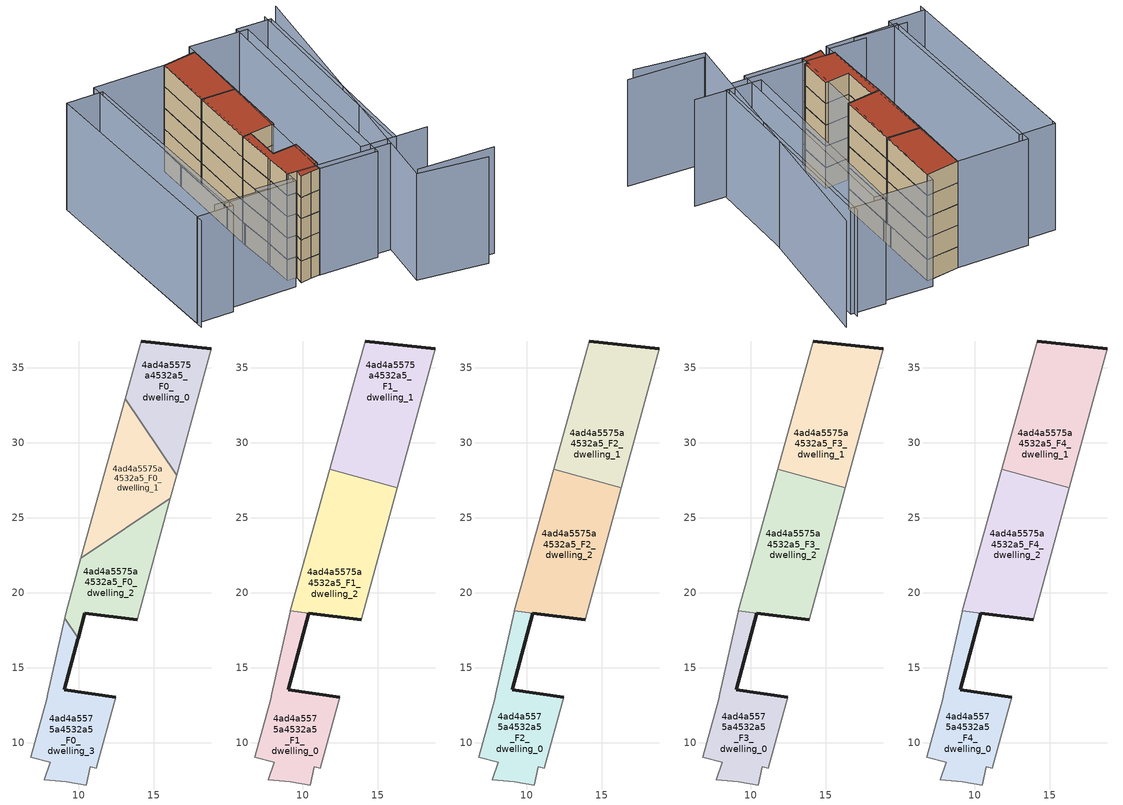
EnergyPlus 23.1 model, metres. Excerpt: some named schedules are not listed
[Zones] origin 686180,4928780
4ad4a5575a4532a5_F0_dwelling_0
 floor ground (EU_floor_Construction): 16.52,27.83 18.82,36.24 14.17,36.77 13.1,32.92 z0
 wall outside (EU_wall_Construction): 14.17,36.77 18.82,36.24 z0:3
 wall adiabatic (EU_wall_Construction): 18.82,36.24 16.52,27.83 / 13.1,32.92 14.17,36.77 z0:3
 wall to 4ad4a5575a4532a5_F0_dwelling_1 (EU_wall_Construction): 16.52,27.83 13.1,32.92 z0:3
4ad4a5575a4532a5_F0_dwelling_1
 floor ground (EU_floor_Construction): 16.1,26.29 16.52,27.83 13.1,32.92 10.14,22.29 z0
 wall adiabatic (EU_wall_Construction): 16.52,27.83 16.1,26.29 / 10.14,22.29 13.1,32.92 z0:3
 wall to 4ad4a5575a4532a5_F0_dwelling_2 (EU_wall_Construction): 16.1,26.29 10.14,22.29 z0:3
 roof outside (EU_roof_Construction): 13.1,32.92 16.52,27.83 16.29,27 11.79,28.22 10.14,22.29 11.79,28.23 16.29,27 16.52,27.83 z3
4ad4a5575a4532a5_F0_dwelling_2
 floor ground (EU_floor_Construction): 13.89,18.21 16.1,26.29 10.14,22.29 9.16,18.74 9.06,18.28 9.95,16.96 10.41,18.64 z0
 wall outside (EU_wall_Construction): 13.89,18.21 10.41,18.64 9.95,16.96 z0:3
 wall adiabatic (EU_wall_Construction): 16.1,26.29 13.89,18.21 / 9.06,18.28 9.16,18.74 10.14,22.29 z0:3
 wall to 4ad4a5575a4532a5_F0_dwelling_3 (EU_wall_Construction): 9.95,16.96 9.06,18.28 z0:3
4ad4a5575a4532a5_F0_dwelling_3
 floor ground (EU_floor_Construction): 11.17,8.29 12.47,13.04 9.02,13.55 9.93,16.89 9.95,16.96 9.06,18.28 7.93,13.27 7.85,12.91 6.81,9.04 8.11,8.69 7.7,7.53 9.18,7.4 10.5,7.19 10.75,8.41 z0
 wall outside (EU_wall_Construction): 9.95,16.96 9.93,16.89 9.02,13.55 12.47,13.04 z0:3
 wall adiabatic (EU_wall_Construction): 12.47,13.04 11.17,8.29 10.75,8.41 10.5,7.19 9.18,7.4 7.7,7.53 8.11,8.69 6.81,9.04 7.85,12.91 7.93,13.27 9.06,18.28 z0:3
4ad4a5575a4532a5_F1_dwelling_0
 floor to 4ad4a5575a4532a5_F0_dwelling_3 (EU_floor_Construction): 11.17,8.29 12.47,13.04 9.02,13.55 9.94,16.92 9.95,16.96 9.06,18.28 7.93,13.27 7.85,12.91 6.81,9.04 8.11,8.69 7.7,7.53 9.18,7.4 10.5,7.19 10.75,8.41 z3
 floor to 4ad4a5575a4532a5_F0_dwelling_2 (EU_floor_Construction): 9.95,16.96 10.4,18.64 10.33,18.65 9.18,18.79 9.16,18.74 9.06,18.28 z3
 wall outside (EU_wall_Construction): 10.4,18.64 9.02,13.55 12.47,13.04 z3:6; 10.4,18.64,6 10.41,18.64,3 10.4,18.64,3
 wall adiabatic (EU_wall_Construction): 12.47,13.04 11.17,8.29 10.75,8.41 10.5,7.19 9.18,7.4 7.7,7.53 8.11,8.69 6.81,9.04 7.85,12.91 7.93,13.27 9.16,18.74 9.18,18.79 z3:6; 9.18,18.8,6 9.18,18.79,3 9.18,18.8,3
 wall to 4ad4a5575a4532a5_F1_dwelling_2 (EU_wall_Construction): 9.18,18.8 10.41,18.64 z3:6
4ad4a5575a4532a5_F1_dwelling_1
 floor to 4ad4a5575a4532a5_F0_dwelling_0 (EU_floor_Construction): 16.52,27.83 18.82,36.24 14.17,36.77 13.1,32.92 z3
 floor to 4ad4a5575a4532a5_F0_dwelling_1 (EU_floor_Construction): 16.29,27 16.52,27.83 13.1,32.92 11.79,28.23 z3
 wall outside (EU_wall_Construction): 14.17,36.77 18.82,36.24 z3:6
 wall to 4ad4a5575a4532a5_F1_dwelling_2 (EU_wall_Construction): 16.29,27 11.79,28.23 z3:6
 wall adiabatic (EU_wall_Construction): 11.79,28.23 14.17,36.77 / 18.82,36.24 16.29,27 z3:6
4ad4a5575a4532a5_F1_dwelling_2
 floor to 4ad4a5575a4532a5_F0_dwelling_2 (EU_floor_Construction): 13.89,18.21 16.1,26.29 10.14,22.29 9.18,18.8 z3
 floor to 4ad4a5575a4532a5_F0_dwelling_1 (EU_floor_Construction): 16.1,26.29 16.29,27 11.79,28.22 10.14,22.29 z3
 wall outside (EU_wall_Construction): 13.89,18.21 10.4,18.64 z3:6
 wall adiabatic (EU_wall_Construction): 9.18,18.8 11.79,28.22 / 16.29,27 13.89,18.21 z3:6; 11.79,28.23,6 11.79,28.22,3 11.79,28.23,3
4ad4a5575a4532a5_F2_dwelling_0
 floor to 4ad4a5575a4532a5_F1_dwelling_0 (EU_floor_Construction): 11.17,8.29 12.47,13.04 9.02,13.55 10.4,18.64 9.18,18.8 9.16,18.74 7.93,13.27 7.85,12.91 6.81,9.04 8.11,8.69 7.7,7.53 9.18,7.4 10.5,7.19 10.75,8.41 z6
 wall outside (EU_wall_Construction): 10.4,18.64 9.02,13.55 12.47,13.04 z6:9; 10.4,18.64,9 10.41,18.64,6 10.4,18.64,6
 wall adiabatic (EU_wall_Construction): 12.47,13.04 11.17,8.29 10.75,8.41 10.5,7.19 9.18,7.4 7.7,7.53 8.11,8.69 6.81,9.04 7.85,12.91 7.93,13.27 9.16,18.74 9.18,18.79 z6:9; 9.18,18.8,9 9.18,18.79,6 9.18,18.8,6
 wall to 4ad4a5575a4532a5_F2_dwelling_2 (EU_wall_Construction): 9.18,18.8 10.41,18.64 z6:9
4ad4a5575a4532a5_F2_dwelling_1
 floor to 4ad4a5575a4532a5_F1_dwelling_1 (EU_floor_Construction): 16.29,27 18.82,36.24 14.17,36.77 11.79,28.23 z6
 wall outside (EU_wall_Construction): 14.17,36.77 18.82,36.24 z6:9
 wall to 4ad4a5575a4532a5_F2_dwelling_2 (EU_wall_Construction): 16.29,27 11.79,28.23 z6:9
 wall adiabatic (EU_wall_Construction): 11.79,28.23 14.17,36.77 / 18.82,36.24 16.29,27 z6:9
4ad4a5575a4532a5_F2_dwelling_2
 floor to 4ad4a5575a4532a5_F1_dwelling_2 (EU_floor_Construction): 13.89,18.21 16.29,27 11.79,28.22 9.18,18.8 z6
 wall outside (EU_wall_Construction): 13.89,18.21 10.4,18.64 z6:9
 wall adiabatic (EU_wall_Construction): 9.18,18.8 11.79,28.22 / 16.29,27 13.89,18.21 z6:9; 11.79,28.23,9 11.79,28.22,6 11.79,28.23,6
4ad4a5575a4532a5_F3_dwelling_0
 floor to 4ad4a5575a4532a5_F2_dwelling_0 (EU_floor_Construction): 11.17,8.29 12.47,13.04 9.02,13.55 10.4,18.64 9.18,18.8 9.16,18.74 7.93,13.27 7.85,12.91 6.81,9.04 8.11,8.69 7.7,7.53 9.18,7.4 10.5,7.19 10.75,8.41 z9
 wall outside (EU_wall_Construction): 10.4,18.64 9.02,13.55 12.47,13.04 z9:12; 10.4,18.64,12 10.41,18.64,9 10.4,18.64,9
 wall adiabatic (EU_wall_Construction): 12.47,13.04 11.17,8.29 10.75,8.41 10.5,7.19 9.18,7.4 7.7,7.53 8.11,8.69 6.81,9.04 7.85,12.91 7.93,13.27 9.16,18.74 9.18,18.79 z9:12; 9.18,18.8,12 9.18,18.79,9 9.18,18.8,9
 wall to 4ad4a5575a4532a5_F3_dwelling_2 (EU_wall_Construction): 9.18,18.8 10.41,18.64 z9:12
4ad4a5575a4532a5_F3_dwelling_1
 floor to 4ad4a5575a4532a5_F2_dwelling_1 (EU_floor_Construction): 16.29,27 18.82,36.24 14.17,36.77 11.79,28.23 z9
 wall outside (EU_wall_Construction): 14.17,36.77 18.82,36.24 z9:12
 wall to 4ad4a5575a4532a5_F3_dwelling_2 (EU_wall_Construction): 16.29,27 11.79,28.23 z9:12
 wall adiabatic (EU_wall_Construction): 11.79,28.23 14.17,36.77 / 18.82,36.24 16.29,27 z9:12
4ad4a5575a4532a5_F3_dwelling_2
 floor to 4ad4a5575a4532a5_F2_dwelling_2 (EU_floor_Construction): 13.89,18.21 16.29,27 11.79,28.22 9.18,18.8 z9
 wall outside (EU_wall_Construction): 13.89,18.21 10.4,18.64 z9:12
 wall adiabatic (EU_wall_Construction): 9.18,18.8 11.79,28.22 / 16.29,27 13.89,18.21 z9:12; 11.79,28.23,12 11.79,28.22,9 11.79,28.23,9
4ad4a5575a4532a5_F4_dwelling_0
 floor to 4ad4a5575a4532a5_F3_dwelling_0 (EU_floor_Construction): 11.17,8.29 12.47,13.04 9.02,13.55 10.4,18.64 9.18,18.8 9.16,18.74 7.93,13.27 7.85,12.91 6.81,9.04 8.11,8.69 7.7,7.53 9.18,7.4 10.5,7.19 10.75,8.41 z12
 wall outside (EU_wall_Construction): 10.4,18.64 9.02,13.55 12.47,13.04 z12:15; 10.4,18.64,15 10.41,18.64,12 10.4,18.64,12
 wall adiabatic (EU_wall_Construction): 12.47,13.04 11.17,8.29 10.75,8.41 10.5,7.19 9.18,7.4 7.7,7.53 8.11,8.69 6.81,9.04 7.85,12.91 7.93,13.27 9.16,18.74 9.18,18.79 z12:15; 9.18,18.8,15 9.18,18.79,12 9.18,18.8,12
 wall to 4ad4a5575a4532a5_F4_dwelling_2 (EU_wall_Construction): 9.18,18.8 10.41,18.64 z12:15
 roof outside (EU_roof_Construction): 10.4,18.64 9.02,13.55 12.47,13.04 11.17,8.29 10.75,8.41 10.5,7.19 9.18,7.4 7.7,7.53 8.11,8.69 6.81,9.04 7.85,12.91 7.93,13.27 9.16,18.74 9.18,18.8 z15
4ad4a5575a4532a5_F4_dwelling_1
 floor to 4ad4a5575a4532a5_F3_dwelling_1 (EU_floor_Construction): 16.29,27 18.82,36.24 14.17,36.77 11.79,28.23 z12
 wall outside (EU_wall_Construction): 14.17,36.77 18.82,36.24 z12:15
 wall to 4ad4a5575a4532a5_F4_dwelling_2 (EU_wall_Construction): 16.29,27 11.79,28.23 z12:15
 wall adiabatic (EU_wall_Construction): 11.79,28.23 14.17,36.77 / 18.82,36.24 16.29,27 z12:15
 roof outside (EU_roof_Construction): 18.82,36.24 16.29,27 11.79,28.23 14.17,36.77 z15
4ad4a5575a4532a5_F4_dwelling_2
 floor to 4ad4a5575a4532a5_F3_dwelling_2 (EU_floor_Construction): 13.89,18.21 16.29,27 11.79,28.22 9.18,18.8 z12
 wall outside (EU_wall_Construction): 13.89,18.21 10.4,18.64 z12:15
 wall adiabatic (EU_wall_Construction): 9.18,18.8 11.79,28.22 / 16.29,27 13.89,18.21 z12:15; 11.79,28.23,15 11.79,28.22,12 11.79,28.23,12
 roof outside (EU_roof_Construction): 16.29,27 13.89,18.21 9.18,18.8 11.79,28.23 z15
shading: 18.59,-1.3 28.54,-4.31 / 6.81,9.07 20.44,5.1 / 1.86,9.42 6.72,7.96 / -4.1,10.49 2.92,8.43 / 26.51,-5.42 17.73,-1.95 / 17.73,-1.95 33,36.58 / 26.18,4.58 21.68,5.89 / 21.68,5.89 30.36,35.82 / -0.28,38.44 -7.79,9.07 / 30.64,34.95 22.06,5.74 / 22.06,5.74 17.42,7.1 / 17.42,7.1 26,36.31 / 26,36.31 30.64,34.95 / 10.41,7.22 19.2,37.54 / 19.2,37.54 26.96,35.29 / 26.96,35.29 18.17,4.96 / 18.17,4.96 10.41,7.22 / -2.98,9.78 4.63,39.24 / 4.63,39.24 14.16,36.77 / 14.16,36.77 6.55,7.32 / 6.55,7.32 -2.98,9.78 / -7.54,10.03 -0.14,39.04 / -0.14,39.04 4.73,37.8 / 4.73,37.8 -2.67,8.79 / -2.67,8.79 -7.54,10.03 z0:15
[Building]
EU S2 Campaign: North Axis=0; Terrain=City; Solar Distribution=FullExterior
[Site:Location]
Bologna: Latitude=44.5; Longitude=11.25; Time Zone=1; Elevation=37
[SizingPeriod:WeatherFileDays]
AnnualSizingPeriod: Begin Month=1; Begin Day of Month=1; End Month=12; End Day of Month=31; Day of Week for Start Day=Monday; Use Weather File Daylight Saving Period=No; Use Weather File Rain and Snow Indicators=No
[MATERIAL]
EU_InternalMass_Material: Roughness=MediumRough; Thickness=0.1; Conductivity=1; Density=1800; Specific Heat=900; Thermal Absorptance=0.9; Solar Absorptance=0.7; Visible Absorptance=0.7
[MATERIAL:NOMASS] Roughness=MediumRough; Thermal Absorptance=0.9; Solar Absorptance=0.7; Visible Absorptance=0.7
Name | Thermal Resistance
EU_wall_NoMass | 0.905828
EU_roof_NoMass | 0.37593
EU_floor_NoMass | 0.67114
[CONSTRUCTION]
EU_wall_Construction: EU_wall_NoMass
EU_roof_Construction: EU_roof_NoMass
EU_floor_Construction: EU_floor_NoMass
EU_InternalMass_Construction: EU_InternalMass_Material
[ZONE] Type=1; Multiplier=1; Ceiling Height=autocalculate; Floor Area=autocalculate; Part of Total Floor Area=Yes
Name | Volume
4ad4a5575a4532a5_F0_dwelling_0 | 88.4641
4ad4a5575a4532a5_F1_dwelling_0 | 92.5818
4ad4a5575a4532a5_F2_dwelling_0; 4ad4a5575a4532a5_F3_dwelling_0; 4ad4a5575a4532a5_F4_dwelling_0 | 92.5847
4ad4a5575a4532a5_F0_dwelling_1 | 88.4583
4ad4a5575a4532a5_F1_dwelling_1; 4ad4a5575a4532a5_F2_dwelling_1; 4ad4a5575a4532a5_F3_dwelling_1; 4ad4a5575a4532a5_F4_dwelling_1 | 128.607
4ad4a5575a4532a5_F0_dwelling_2 | 88.4509
4ad4a5575a4532a5_F1_dwelling_2; 4ad4a5575a4532a5_F2_dwelling_2; 4ad4a5575a4532a5_F3_dwelling_2; 4ad4a5575a4532a5_F4_dwelling_2 | 132.598
4ad4a5575a4532a5_F0_dwelling_3 | 88.4531
[INTERNALMASS] Construction=EU_InternalMass_Construction
Name | Zone or ZoneList | Surface Area
4ad4a5575a4532a5_F0_dwelling_0_EU_InternalMass | 4ad4a5575a4532a5_F0_dwelling_0 | 29.4865
4ad4a5575a4532a5_F0_dwelling_1_EU_InternalMass | 4ad4a5575a4532a5_F0_dwelling_1 | 29.488
4ad4a5575a4532a5_F0_dwelling_2_EU_InternalMass | 4ad4a5575a4532a5_F0_dwelling_2 | 29.4849
4ad4a5575a4532a5_F0_dwelling_3_EU_InternalMass | 4ad4a5575a4532a5_F0_dwelling_3 | 29.4863
4ad4a5575a4532a5_F1_dwelling_0_EU_InternalMass | 4ad4a5575a4532a5_F1_dwelling_0 | 30.8646
4ad4a5575a4532a5_F1_dwelling_1_EU_InternalMass | 4ad4a5575a4532a5_F1_dwelling_1 | 42.8703
4ad4a5575a4532a5_F1_dwelling_2_EU_InternalMass | 4ad4a5575a4532a5_F1_dwelling_2 | 44.2096
4ad4a5575a4532a5_F2_dwelling_0_EU_InternalMass | 4ad4a5575a4532a5_F2_dwelling_0 | 30.8646
4ad4a5575a4532a5_F2_dwelling_1_EU_InternalMass | 4ad4a5575a4532a5_F2_dwelling_1 | 42.8703
4ad4a5575a4532a5_F2_dwelling_2_EU_InternalMass | 4ad4a5575a4532a5_F2_dwelling_2 | 44.2096
4ad4a5575a4532a5_F3_dwelling_0_EU_InternalMass | 4ad4a5575a4532a5_F3_dwelling_0 | 30.8646
4ad4a5575a4532a5_F3_dwelling_1_EU_InternalMass | 4ad4a5575a4532a5_F3_dwelling_1 | 42.8703
4ad4a5575a4532a5_F3_dwelling_2_EU_InternalMass | 4ad4a5575a4532a5_F3_dwelling_2 | 44.2096
4ad4a5575a4532a5_F4_dwelling_0_EU_InternalMass | 4ad4a5575a4532a5_F4_dwelling_0 | 30.8646
4ad4a5575a4532a5_F4_dwelling_1_EU_InternalMass | 4ad4a5575a4532a5_F4_dwelling_1 | 42.8703
4ad4a5575a4532a5_F4_dwelling_2_EU_InternalMass | 4ad4a5575a4532a5_F4_dwelling_2 | 44.2096
[OTHEREQUIPMENT] Fuel Type=Electricity; Design Level Calculation Method=Watts/Area; Power per Zone Floor Area=1; Fraction Latent=0; Fraction Radiant=0; Fraction Lost=0; Carbon Dioxide Generation Rate=0; EndUse Subcategory=EU_Step8_InternalGains
Name | Zone or ZoneList or Space or SpaceList | Schedule
EU_Step8_InternalGain_4ad4a5575a4532a5_F0_dwelling_0_f000 | 4ad4a5575a4532a5_F0_dwelling_0 | EU_Step8_GainSchedule_4ad4a5575a4532a5_F0_dwelling_0_f000
EU_Step8_InternalGain_4ad4a5575a4532a5_F0_dwelling_1_f000 | 4ad4a5575a4532a5_F0_dwelling_1 | EU_Step8_GainSchedule_4ad4a5575a4532a5_F0_dwelling_1_f000
EU_Step8_InternalGain_4ad4a5575a4532a5_F0_dwelling_2_f000 | 4ad4a5575a4532a5_F0_dwelling_2 | EU_Step8_GainSchedule_4ad4a5575a4532a5_F0_dwelling_2_f000
EU_Step8_InternalGain_4ad4a5575a4532a5_F0_dwelling_3_f000 | 4ad4a5575a4532a5_F0_dwelling_3 | EU_Step8_GainSchedule_4ad4a5575a4532a5_F0_dwelling_3_f000
EU_Step8_InternalGain_4ad4a5575a4532a5_F1_dwelling_0_f000 | 4ad4a5575a4532a5_F1_dwelling_0 | EU_Step8_GainSchedule_4ad4a5575a4532a5_F1_dwelling_0_f000
EU_Step8_InternalGain_4ad4a5575a4532a5_F1_dwelling_1_f000 | 4ad4a5575a4532a5_F1_dwelling_1 | EU_Step8_GainSchedule_4ad4a5575a4532a5_F1_dwelling_1_f000
EU_Step8_InternalGain_4ad4a5575a4532a5_F1_dwelling_2_f000 | 4ad4a5575a4532a5_F1_dwelling_2 | EU_Step8_GainSchedule_4ad4a5575a4532a5_F1_dwelling_2_f000
EU_Step8_InternalGain_4ad4a5575a4532a5_F2_dwelling_0_f000 | 4ad4a5575a4532a5_F2_dwelling_0 | EU_Step8_GainSchedule_4ad4a5575a4532a5_F2_dwelling_0_f000
EU_Step8_InternalGain_4ad4a5575a4532a5_F2_dwelling_1_f000 | 4ad4a5575a4532a5_F2_dwelling_1 | EU_Step8_GainSchedule_4ad4a5575a4532a5_F2_dwelling_1_f000
EU_Step8_InternalGain_4ad4a5575a4532a5_F2_dwelling_2_f000 | 4ad4a5575a4532a5_F2_dwelling_2 | EU_Step8_GainSchedule_4ad4a5575a4532a5_F2_dwelling_2_f000
EU_Step8_InternalGain_4ad4a5575a4532a5_F3_dwelling_0_f000 | 4ad4a5575a4532a5_F3_dwelling_0 | EU_Step8_GainSchedule_4ad4a5575a4532a5_F3_dwelling_0_f000
EU_Step8_InternalGain_4ad4a5575a4532a5_F3_dwelling_1_f000 | 4ad4a5575a4532a5_F3_dwelling_1 | EU_Step8_GainSchedule_4ad4a5575a4532a5_F3_dwelling_1_f000
EU_Step8_InternalGain_4ad4a5575a4532a5_F3_dwelling_2_f000 | 4ad4a5575a4532a5_F3_dwelling_2 | EU_Step8_GainSchedule_4ad4a5575a4532a5_F3_dwelling_2_f000
EU_Step8_InternalGain_4ad4a5575a4532a5_F4_dwelling_0_f000 | 4ad4a5575a4532a5_F4_dwelling_0 | EU_Step8_GainSchedule_4ad4a5575a4532a5_F4_dwelling_0_f000
EU_Step8_InternalGain_4ad4a5575a4532a5_F4_dwelling_1_f000 | 4ad4a5575a4532a5_F4_dwelling_1 | EU_Step8_GainSchedule_4ad4a5575a4532a5_F4_dwelling_1_f000
EU_Step8_InternalGain_4ad4a5575a4532a5_F4_dwelling_2_f000 | 4ad4a5575a4532a5_F4_dwelling_2 | EU_Step8_GainSchedule_4ad4a5575a4532a5_F4_dwelling_2_f000
[ZONEVENTILATION:DESIGNFLOWRATE] Schedule=EU_AlwaysOn; Design Flow Rate Calculation Method=AirChanges/Hour; Air Changes per Hour=0.73129; Ventilation Type=Natural; Fan Pressure Rise=0; Fan Total Efficiency=1; Constant Term Coefficient=1; Temperature Term Coefficient=0; Velocity Term Coefficient=0; Velocity Squared Term Coefficient=0; Minimum Indoor Temperature=-100; Maximum Indoor Temperature=100; Delta Temperature=-100; Minimum Outdoor Temperature=-100; Maximum Outdoor Temperature=100; Maximum Wind Speed=40
Name | Zone or ZoneList or Space or SpaceList
EU_ConstantAir_4ad4a5575a4532a5_F0_dwelling_0 | 4ad4a5575a4532a5_F0_dwelling_0
EU_ConstantAir_4ad4a5575a4532a5_F0_dwelling_1 | 4ad4a5575a4532a5_F0_dwelling_1
EU_ConstantAir_4ad4a5575a4532a5_F0_dwelling_2 | 4ad4a5575a4532a5_F0_dwelling_2
EU_ConstantAir_4ad4a5575a4532a5_F0_dwelling_3 | 4ad4a5575a4532a5_F0_dwelling_3
EU_ConstantAir_4ad4a5575a4532a5_F1_dwelling_0 | 4ad4a5575a4532a5_F1_dwelling_0
EU_ConstantAir_4ad4a5575a4532a5_F1_dwelling_1 | 4ad4a5575a4532a5_F1_dwelling_1
EU_ConstantAir_4ad4a5575a4532a5_F1_dwelling_2 | 4ad4a5575a4532a5_F1_dwelling_2
EU_ConstantAir_4ad4a5575a4532a5_F2_dwelling_0 | 4ad4a5575a4532a5_F2_dwelling_0
EU_ConstantAir_4ad4a5575a4532a5_F2_dwelling_1 | 4ad4a5575a4532a5_F2_dwelling_1
EU_ConstantAir_4ad4a5575a4532a5_F2_dwelling_2 | 4ad4a5575a4532a5_F2_dwelling_2
EU_ConstantAir_4ad4a5575a4532a5_F3_dwelling_0 | 4ad4a5575a4532a5_F3_dwelling_0
EU_ConstantAir_4ad4a5575a4532a5_F3_dwelling_1 | 4ad4a5575a4532a5_F3_dwelling_1
EU_ConstantAir_4ad4a5575a4532a5_F3_dwelling_2 | 4ad4a5575a4532a5_F3_dwelling_2
EU_ConstantAir_4ad4a5575a4532a5_F4_dwelling_0 | 4ad4a5575a4532a5_F4_dwelling_0
EU_ConstantAir_4ad4a5575a4532a5_F4_dwelling_1 | 4ad4a5575a4532a5_F4_dwelling_1
EU_ConstantAir_4ad4a5575a4532a5_F4_dwelling_2 | 4ad4a5575a4532a5_F4_dwelling_2
[HVACTEMPLATE:THERMOSTAT] Constant Heating Setpoint=20; Constant Cooling Setpoint=50
EU_HeatOnly_4ad4a5575a4532a5_F0_dwelling_0; EU_HeatOnly_4ad4a5575a4532a5_F0_dwelling_1; EU_HeatOnly_4ad4a5575a4532a5_F0_dwelling_2; EU_HeatOnly_4ad4a5575a4532a5_F0_dwelling_3; EU_HeatOnly_4ad4a5575a4532a5_F1_dwelling_0; EU_HeatOnly_4ad4a5575a4532a5_F1_dwelling_1; EU_HeatOnly_4ad4a5575a4532a5_F1_dwelling_2; EU_HeatOnly_4ad4a5575a4532a5_F2_dwelling_0; EU_HeatOnly_4ad4a5575a4532a5_F2_dwelling_1; EU_HeatOnly_4ad4a5575a4532a5_F2_dwelling_2; EU_HeatOnly_4ad4a5575a4532a5_F3_dwelling_0; EU_HeatOnly_4ad4a5575a4532a5_F3_dwelling_1; EU_HeatOnly_4ad4a5575a4532a5_F3_dwelling_2; EU_HeatOnly_4ad4a5575a4532a5_F4_dwelling_0; EU_HeatOnly_4ad4a5575a4532a5_F4_dwelling_1; EU_HeatOnly_4ad4a5575a4532a5_F4_dwelling_2
[HVACTEMPLATE:ZONE:IDEALLOADSAIRSYSTEM] System Availability Schedule=EU_AlwaysOn; Maximum Heating Supply Air Temperature=50; Minimum Cooling Supply Air Temperature=13; Maximum Heating Supply Air Humidity Ratio=0.0156; Minimum Cooling Supply Air Humidity Ratio=0.0077; Heating Limit=NoLimit; Cooling Limit=NoLimit; Heating Availability Schedule=EU_AlwaysOn; Cooling Availability Schedule=EU_CoolingOff; Dehumidification Control Type=ConstantSensibleHeatRatio; Cooling Sensible Heat Ratio=0.7; Dehumidification Setpoint=60; Humidification Control Type=None; Humidification Setpoint=30; Outdoor Air Method=None; Outdoor Air Flow Rate per Person=0.00944; Outdoor Air Flow Rate per Zone Floor Area=0; Outdoor Air Flow Rate per Zone=0; Demand Controlled Ventilation Type=None; Outdoor Air Economizer Type=NoEconomizer; Heat Recovery Type=None; Sensible Heat Recovery Effectiveness=0.7; Latent Heat Recovery Effectiveness=0.65
Name | Template Thermostat
4ad4a5575a4532a5_F0_dwelling_0 | EU_HeatOnly_4ad4a5575a4532a5_F0_dwelling_0
4ad4a5575a4532a5_F0_dwelling_1 | EU_HeatOnly_4ad4a5575a4532a5_F0_dwelling_1
4ad4a5575a4532a5_F0_dwelling_2 | EU_HeatOnly_4ad4a5575a4532a5_F0_dwelling_2
